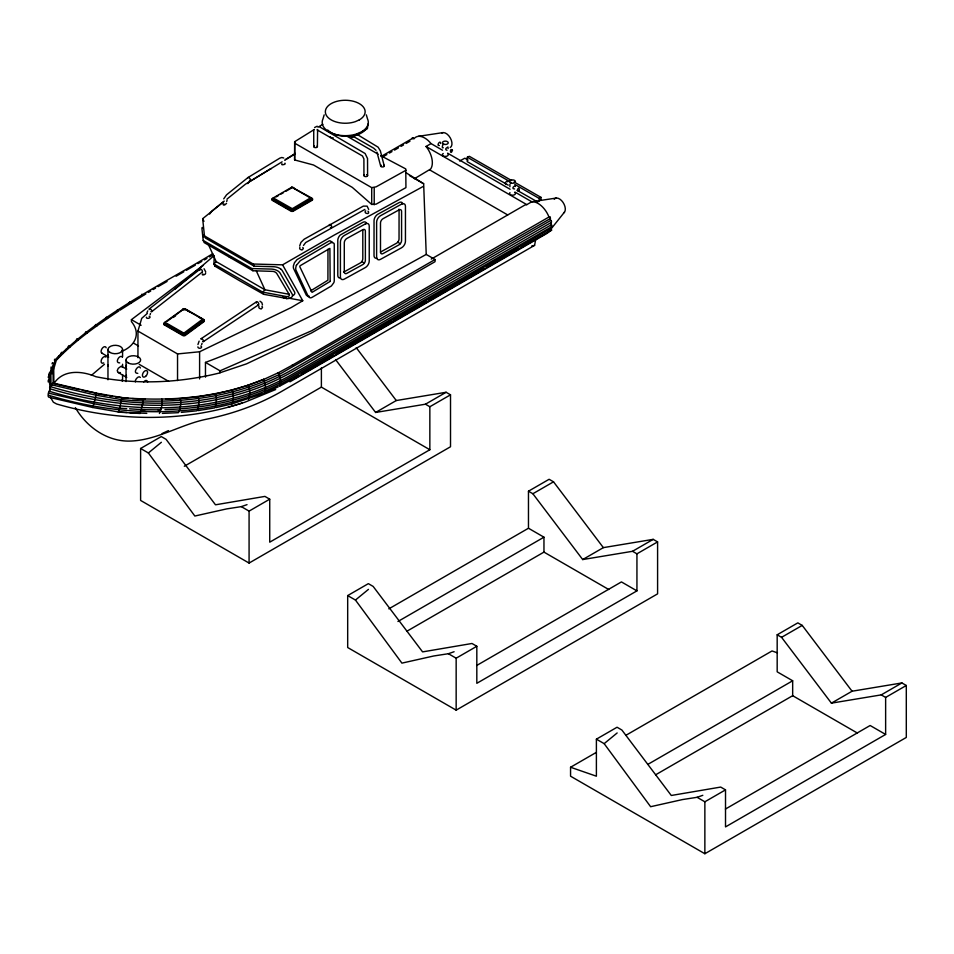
<?xml version="1.0" encoding="UTF-8"?>
<svg xmlns="http://www.w3.org/2000/svg" width="954" height="954" viewBox="0 0 954 954"><rect width="100%" height="100%" fill="white"/><g stroke="black" fill="none" stroke-linecap="round" stroke-linejoin="round"><path stroke-width="1.43" d="M362.806 229.628L362.806 258.713A3.566 2.111 -58.7 0 1 360.218 263.03L344.251 271.771A3.566 2.111 -58.7 0 1 343.583 272.033M58.826 356.247L59.017 357.034M126.882 412.462L118.284 411.913L92.741 407.501L48.928 397.246C47.545 397.329 48.022 391.927 49.369 391.307C129.112 415.562 220.601 415.992 294.285 373.181L551.352 224.774L551.901 225.347L551.901 226.599L294.285 374.958C255.231 397.782 209.975 408.503 164.982 409.588M511.594 180.521L469.344 156.313L467.341 157.231L467.21 161.62L508.255 185.148M539.082 201.33L539.177 198.408L541.037 197.395L540.942 200.328M214.209 256.543L213.934 263.984L214.924 266.166L239.096 280.452L263.662 294.297L287.679 298.614A5.7 3.458 4.2 0 0 292.461 294.643L280.285 273.404A9.468 5.76 4.2 0 0 278.377 271.318L277.709 270.864A9.48 5.76 4 0 0 271.64 269.088L251.928 268.563L203.19 240.42L202.069 229.735A10.339 1.312 73.9 0 1 202.427 227.505L202.594 227.636A10.339 1.312 73.9 0 1 202.785 227.863M380.753 155.681L405.772 168.918L405.939 187.628L376.138 204.144L371.702 204.442L352.288 187.378L313.544 165.006L294.631 159.95L294.679 141.693L314.319 129.47M214.924 266.166L214.96 265.403M448.153 148.55L447.927 146.94L446.007 148.371A1.825 1.479 -12.8 0 0 446.007 149.838L447.009 150.279M294.631 159.95L294.679 141.693M108.279 354.757L108.279 356.295M108.279 364.69L108.279 366.229M126.357 365.191L126.357 366.741M126.357 375.125L126.357 376.663M440.653 143.517C440.605 139.189 435.763 146.236 439.377 145.521M517.247 190.383C519.179 184.158 520.622 193.388 517.247 190.383L537.758 202.057M48.976 395.361C128.814 419.593 220.338 419.617 294.047 376.83L551.126 228.411L551.352 226.539M197.943 344.549L199.124 341.115M299.687 245.953L300.939 242.399L304.123 239.239L363.319 206.124L367.111 206.124L368.697 209.475M75.33 407.644C86.456 426.736 106.681 441.404 129.386 441.094C156.337 440.593 180.115 424.697 206.124 419.295C232.359 414 257.902 404.961 281.18 391.665L534.586 245.357L535.85 238.619M150.088 314.808L150.505 313.461M362.317 131.616L367.373 128.695L368.065 123.96M226.694 201.521L227.064 200.257M201.616 344.668L202.081 343.297M330.513 136.649L330.501 137.197A1.777 1.026 0 0 0 331.789 137.948L332.755 137.936A1.944 1.121 0 0 0 333.208 137.829M303.503 245.452L305.662 242.554L364.869 209.427M137.948 357.702L137.948 331.074L141.717 318.338L147.286 313.472M51.611 368.864L50.86 371.356L51.015 386.811C130.018 410.828 220.66 411.269 293.653 368.864L550.697 220.457L551.448 221.113L551.448 222.365L294.047 370.808C220.66 413.44 129.541 412.963 50.145 388.803L49.596 387.777L52.1 384.927L96.211 395.254L121.408 399.595L121.838 398.963L121.695 397.544L96.652 393.215L53.185 383.043L51.707 383.818L52.1 384.927M52.351 366.36C54.843 364.356 52.553 360.624 52.041 363.832M79.361 389.602L53.877 383.627L53.722 368.971L56.298 360.35C74.531 340.876 96.688 325.66 118.785 310.932L117.724 309.633L116.948 310.587M50.145 388.803L49.369 391.307C51.802 386.37 45.887 373.753 50.86 371.356C51.659 370.414 51.349 365.835 53.722 368.971M324.169 114.862L322.977 118.916A23.063 13.308 0 0 0 331.217 132.928A23.063 13.308 0 0 0 356.784 133.894L361.554 131.771A23.063 13.308 0 0 0 367.517 118.916L366.324 114.862M157.815 409.743L160.606 409.779L159.425 413.499M509.913 184.217L509.913 186.793M146.952 312.566L147.775 310.861M223.713 198.861L226.563 194.819L247.897 177.611L279.808 158.149L281.8 157.482L283.767 158.018M259.059 306.127L258.808 306.949A2.266 1.92 21.7 0 0 259.345 308.273L261.11 309.036L262.469 307.605A2.266 1.92 21.7 0 0 261.933 306.294M299.902 247.36L299.651 248.112A2.123 1.717 17.2 0 0 300.188 249.328L301.953 250.008L303.312 248.672A2.123 1.717 17.2 0 0 302.776 247.468M212.754 253.692C158.984 286.176 100.301 314.104 55.618 359.384L53.03 368.029L53.185 383.043L53.877 383.627C63.191 369.162 82.008 370.784 95.937 376.723C136.446 384.867 178.815 383.019 218.86 373.145L246.549 363.844L311.696 332.898L435.048 261.682L435.048 259.512L426.223 254.42L423.659 183.752L406.142 172.817M209.594 214.078L211.955 211.037L224.202 201.079M65.48 350.822L68.557 347.351L65.444 350.225M367.373 127.204C362.043 135.933 350.213 137.054 340.96 135.909A22.288 12.867 0 0 1 327.675 129.994M141.812 294.237L143.47 295.37L119.977 310.169M564.518 212.086L548.979 231.56A17.804 10.279 60 0 1 546.976 233.408L289.933 381.815M314.582 127.514L317.205 126.214M165.149 322.237L165.328 323.501L184.027 334.234L202.808 320.425L202.546 319.161L183.967 308.619L164.267 322.726A1.634 1.061 -7.2 0 0 164.255 324.241L182.834 334.961A1.717 1.109 -7.2 0 0 185.243 334.771L203.739 321.2A1.813 1.181 -7.2 0 0 203.751 319.518L185.589 309.048A2.123 1.383 -7.2 0 0 182.608 309.287M208.258 244.248L216.188 261.623L213.934 263.984L262.672 292.127L286.582 296.599A2.671 1.622 4.2 0 0 289.348 294.703L276.875 273.667A5.414 3.279 4 0 0 273.178 271.401L252.917 270.745L204.18 242.602L203.19 240.42M57.431 358.024L61.294 354.053M57.347 358.621L59.732 355.484M335.569 359.586L375.614 412.462L396.28 400.537L446.114 392.273L450.515 394.813L450.515 446.758L249.077 563.063L140.608 500.433L140.608 448.487L148.371 452.971L161.369 442.274M388.838 608.855L528.468 528.242L528.468 491.203L532.869 493.743L582.703 559.557L603.357 547.632L653.192 539.356L657.592 541.896L657.592 593.853L456.155 710.146L347.685 647.527L347.685 595.582L355.448 600.054L368.459 589.369M655.601 774.815L792.667 695.693L792.667 680.774L777.176 671.831L777.176 634.792L781.564 637.332L831.411 703.146L852.065 691.221L901.9 682.945L906.3 685.485L906.3 737.442L704.863 853.735L570.564 776.198L570.564 767.254L596.393 776.198L596.393 739.171L604.156 743.643L617.155 732.958M443.252 144.483C442.382 144.984 441.69 148.609 443.252 147.763M414.394 178.756L430.659 169.001A17.804 10.279 60 0 0 426.044 146.475L431.029 143.589L442.501 150.219M91.381 375.387L104.451 364.273M121.468 351.477C134.705 346.326 141.597 333.864 131.425 321.629L131.425 319.65L203.417 265.248M175.178 289.098L214.161 255.553M310.992 199.088L310.944 197.609L292.341 208.676L292.246 209.904L311.004 198.849M51.051 367.016L51.015 368.638M66.363 349.033L67.567 348.89M115.422 396.864L121.695 397.544C169.573 401.825 218.967 397.687 263.745 379.334L264.616 380.419L264.175 381.302C219.158 399.75 169.514 403.912 121.408 399.595L119.739 408.324L94.017 403.781L49.036 393.239M165.185 322.404L183.883 333.125L202.606 319.196M202.665 320.627L202.534 319.53M280.631 268.956L279.963 268.503A9.48 5.76 4 0 0 273.893 266.726L254.181 266.202L205.444 238.059L204.442 235.888L202.665 218.693L223.486 201.902M226.969 199.1L245.476 184.17L282.134 161.822M149.373 308.846L199.553 269.553M151.758 311.624L201.759 272.462M167.439 321.069L182.667 309.847M202.88 273.822C200.4 275.849 206.159 274.835 205.647 273.142M173.33 317.443L175.608 315.762M132.439 398.593L142.206 399.213C143.851 400.334 141.979 407.668 141.049 409.552L129.601 408.825M48.272 380.169L48.225 381.958M405.939 170.277L376.138 186.829L371.702 187.64L294.631 143.136M201.187 338.67L256.03 302.132M203.429 341.568L258.093 305.149M273.393 197.848L273.428 199.195L292.246 209.904M184.182 334.186L184.098 333.041M165.638 399.237L179.889 398.617C181.952 401.145 180.115 409.993 178.47 412.677L162.359 413.38M179.889 398.617L197.8 396.804C200.078 399.249 198.504 408.121 196.882 410.804L181.296 412.378M197.8 396.804L215.079 393.978C217.56 396.315 216.284 405.307 214.686 407.895L198.253 410.578M223.88 203.703L223.033 204.43L223.498 205.038A2.123 0.835 -21.5 0 0 224.798 204.883L226.563 203.381M285.413 159.556L295.346 153.415M215.079 393.978L231.75 390.186C234.41 392.404 233.432 401.431 231.858 403.983L216.117 407.573M231.75 390.186L247.778 385.416C250.711 387.658 249.757 395.982 248.577 399.189M284.662 160.272L294.774 154.107M247.778 385.416L263.745 379.334M317.98 127.24L322.869 124.282M278.246 386.823L264.294 393.143C265.856 390.699 265.844 385.333 264.175 381.302L279.319 374.517L279.057 372.978L277.924 373.002L292.544 365.048M292.544 379.203L279.51 386.251C281.048 383.854 280.87 378.511 278.997 374.576L550.458 218.478L550.148 216.963L548.979 217.011A17.804 10.279 60 0 0 531.783 201.759L515.208 192.195M143.47 295.37L145.89 293.915M148.323 292.461L150.744 291.006M153.177 289.551L155.597 288.096M310.563 290.887L327.914 280.237L327.973 249.244M204.442 235.888L253.18 264.019L282.587 264.842L302.752 300.737L291.244 307.534L199.601 351.764L177.539 353.934L137.948 331.074M349.629 135.993L352.181 137.459L359.777 133.083M276.064 196.941L278.532 195.51M280.989 194.091L283.457 192.66M285.926 191.241L290.863 188.391A2.123 1.228 0 0 1 291.554 188.129M381.111 156.492L413.237 137.948L413.833 138.986A17.804 10.279 60 0 1 431.029 143.589M158.102 286.629L167.093 281.442M176.085 276.243L183.8 271.795M186.364 270.316L195.367 265.117M197.931 263.638L201.795 261.408M204.359 259.917L206.935 258.439M209.498 256.96L213.362 254.73M382.983 156.79L386.847 154.572M389.411 153.081L391.987 151.603M394.551 150.112L398.402 147.894M400.978 146.403L403.554 144.925M406.118 143.434L409.97 141.216M282.587 264.842L333.948 235.244L423.385 186.352M120.431 372.609L118.272 372.561L117.199 370.712L118.272 368.339L121.039 366.288L126.775 369.031M431.256 259.094L524.187 205.444A17.804 10.279 60 0 1 526.787 204.645L531.783 201.759M435.048 259.512L311.696 330.728L220.04 370.82L205.468 362.401L205.468 377.164M140.608 448.487L161.262 436.562L166.091 439.353L215.497 504.809L264.914 496.402L269.732 499.18L269.732 542.182L429.849 449.739L429.849 406.738L450.515 394.813M291.96 365.406L549.576 216.653M293.844 378.499L298.984 375.53M301.559 374.04L333.697 355.484M336.261 354.006L391.534 322.094M394.109 320.604L426.235 302.06M428.811 300.57L484.083 268.658M486.647 267.18L518.785 248.624M521.361 247.146L551.495 230.224M294.416 378.655L551.639 230.141L551.126 228.411M184.325 466.256L321.391 387.121L429.849 449.739M375.614 412.462L425.46 404.198L446.114 392.273M148.371 452.971L194.843 516.031L226.67 508.899L241.314 506.634L249.077 511.117L269.732 499.18M347.685 595.582L368.351 583.645L373.169 586.436L422.586 651.892L471.991 643.485L476.821 646.275L476.821 683.314L636.938 590.872L636.938 553.833L657.592 541.896M528.468 491.203L549.122 479.278L553.523 481.818L603.357 547.632M532.869 493.743L553.523 481.818M397.937 621.495L543.959 537.185L543.959 552.104L406.905 631.226M582.703 559.557L632.538 551.293L653.192 539.356M355.448 600.054L401.92 663.125L433.748 655.982L448.392 653.717L456.155 658.2L476.821 646.275M476.69 665.487L621.436 581.916L636.938 590.872M596.393 739.171L617.059 727.234L621.877 730.025L671.282 795.481L720.699 787.074L725.517 789.864L725.517 826.903L885.634 734.449L885.634 697.422L906.3 685.485M777.176 634.792L797.83 622.867L802.231 625.407L852.065 691.221M781.564 637.332L802.231 625.407M570.564 767.254L596.226 752.444M625.741 735.403L772.013 650.962L777.438 652.846M647.921 764.345L792.667 680.774M831.411 703.146L881.246 694.882L901.9 682.945M604.156 743.643L650.628 806.714L682.456 799.571L697.1 797.305L704.863 801.789L725.517 789.864M725.398 809.075L870.143 725.505L885.634 734.449M380.491 252.083A3.566 2.111 -58.8 0 0 383.067 253.573L398.999 244.82A3.566 2.111 -58.8 0 0 401.574 240.491L401.574 211.406A3.566 2.111 -58.8 0 0 398.999 209.916L383.067 218.681A3.566 2.111 -58.8 0 0 380.491 222.997L380.491 252.083L396.447 243.27A3.566 2.111 -58.7 0 0 399.034 238.953L399.07 209.88A3.566 2.111 -58.5 0 0 398.975 209.176M426.223 254.42C354.471 294.094 282.432 333.59 205.468 362.401M459.613 161.023L464.836 158.197L468.116 160.069M292.282 208.699L273.428 198.003M162.085 433.557L168.441 430.6M263.173 379.68L278.496 372.644M275.658 389.542L244.606 402.326L228.101 407.239M262.97 393.644L231.858 403.983M241.314 506.634L247.026 504.642M448.392 653.717L454.104 651.725M697.1 797.305L702.812 795.314M141.275 409.695L160.976 409.886L162.049 404.556L161.858 399.094M514.576 188.952L513.192 188.63A1.825 1.479 -12.8 0 1 513.192 187.163L514.874 185.791L515.363 186.531M242.209 403.041C182.309 422.515 116.793 421.561 56.56 403.959L53.364 402.206L50.407 397.21M531.736 245.989L534.586 245.357M418.436 136.327L443.073 132.594M531.772 201.759L556.409 198.038M506.025 184.48C504.058 183.919 506.753 179.71 507.743 181.809M118.284 411.913L119.572 408.181L126.739 408.646M119.715 362.902C114.051 363.08 119.93 353.862 122.291 357.082M137.793 373.336C131.664 373.574 138.998 363.438 140.405 367.994M118.427 412.116L140.107 413.487L141.049 409.552L145.246 409.6M142.206 399.213L145.151 399.249M129.744 412.641L146.797 413.356M121.289 397.878L128.265 398.319M97.821 393.835L106.621 395.35M109.555 395.85L112.489 396.363M288.418 298.089L302.752 300.737M82.199 390.258L96.7 393.275L92.741 407.501M282.575 297.266L286.737 298.602L282.694 297.254M259.965 301.202L261.801 302.573L262.469 304.875M228.698 256.519L231.345 257.699M184.36 308.667L184.587 309.823M216.188 261.623L264.926 289.766L288.835 294.237A2.671 1.622 4.2 0 0 289.336 294.249M190.311 312.256L185.66 309.597A2.123 1.371 -7.7 0 0 183.108 309.597M514.146 181.987L541.037 197.395M467.341 157.231L509.674 181.498M514.802 184.432L539.177 198.408M447.605 153.165L510.104 189.25M426.044 146.463L526.799 204.645M507.695 214.936L429.694 169.895M356.796 134.228L378.13 147.19L380.36 150.863L384.295 166.151A1.944 1.121 0 0 1 382.959 166.926L381.994 166.926A1.777 1.026 0 0 1 380.706 166.187L376.925 152.091M352.455 135.933L373.801 148.252L376.007 150.327M346.135 135.695L378.189 154.202M409.481 175.56L423.659 183.752M319.53 126.799L365.108 153.499L367.54 158.531L367.588 175.548M310.813 198.17L293.868 188.379A2.123 1.228 0 0 0 293.427 188.188M425.46 404.198L429.849 406.738M632.538 551.293L636.938 553.833M881.246 694.882L885.634 697.422M528.468 528.242L543.959 537.185M164.338 324.885L182.918 335.605A1.717 1.121 -7.5 0 0 185.326 335.403L203.81 321.772A1.813 1.192 -7 0 0 203.822 320.079L198.492 316.966M543.959 552.104L608.735 589.5M792.667 695.693L857.443 733.089M131.425 319.65L141.132 325.266M133.548 343.13L138.521 346.004M139.224 364.356L168.608 381.326M101.851 353.147L108.673 357.094M118.272 372.561L126.751 377.462M397.746 242.173L400.286 243.723M361.793 261.575L364.356 263.125M204.049 268.742L205.742 271.962M54.545 360.994L54.557 359.253L56.298 360.35M413.237 137.948L412.343 137.674L412.355 138.747M121.897 366.217L122.291 367.016M121.599 380.205L122.327 381.075M356.236 347.661L396.28 400.537M62.976 353.469L61.819 352.253L60.806 353.385M70.214 346.803L69.07 345.575L68.08 346.684M78.311 339.982L76.928 338.718L76.332 340.065M87.255 332.982L85.896 331.694L85.323 333.029M96.998 325.803L95.662 324.503L95.126 325.815M107.516 318.457L106.431 317.169L105.608 318.159M130.77 303.241L129.732 301.929L129.017 302.835M48.165 377.295L49.978 373.217L50.085 383.138M202.665 218.693L203.941 221.364M253.18 264.019L254.181 266.202M256.387 271.055L264.926 289.766L262.672 292.127L263.662 294.297M251.928 268.563L252.917 270.745M550.136 218.561L550.697 220.457M140.369 377.45C138.998 375.005 134.526 379.644 135.408 381.886M380.706 166.187L380.718 165.626A1.944 1.121 0 0 1 381.218 165.149M183.466 308.798L183.597 309.907M183.693 333.077L183.824 334.186M551.102 222.401L551.352 224.774M203.345 234.672L203.619 237.319M51.945 369.699L51.981 373.849M704.863 801.789L704.863 853.735M456.155 658.2L456.155 710.146M374.207 187.604L374.207 204.836M371.702 187.64L371.702 204.442M363.939 175.548L363.903 158.865L362.46 155.967L317.05 129.839L317.61 129.517L317.384 146.57M352.181 135.969L352.181 137.459M321.391 367.839L321.391 387.121M313.735 130.149L313.735 146.57M291.924 208.676L291.924 209.868M249.077 511.117L249.077 563.063M220.04 370.82L220.04 372.787M199.601 351.764L199.601 378.941M177.539 353.934L177.539 380.563M126.047 359.944L126.047 381.588M122.577 349.51L122.577 356.879M122.577 364.249L122.577 367.195M122.577 374.564L122.577 380.455M107.969 349.51L107.969 379.799M164.338 324.885A1.634 1.073 -7.5 0 1 164.35 323.37M329.297 225.621A1.825 0.942 60.7 0 1 330.322 224.631A1.825 0.942 60.7 0 1 331.694 226.945A1.825 0.942 60.7 0 1 330.442 227.529M514.576 192.314A2.922 1.681 0 0 1 514.743 194.592A2.922 1.681 0 0 1 510.831 194.89A2.922 1.681 0 0 1 509.973 192.66M367.97 211.204A1.991 1.443 16.9 0 1 368.554 211.871L368.578 212.933A1.753 1.276 16.9 0 1 367.612 213.529L366.217 213.302A1.991 1.443 16.9 0 1 365.203 212.396L365.191 211.335A1.753 1.276 16.9 0 1 365.752 210.858M149.158 316.323A1.836 1.014 -9.1 0 1 149.838 317.587A1.836 1.014 -9.1 0 1 147.548 318.338A1.836 1.014 -9.1 0 1 146.463 317.217M199.851 270.423A1.825 1.014 54.9 0 1 200.495 269.052A1.825 1.014 54.9 0 1 202.236 270.614A1.825 1.014 54.9 0 1 201.902 272.26M149.241 309.585A1.836 0.811 47.8 0 1 150.195 308.929A1.836 0.811 47.8 0 1 151.877 310.885A1.836 0.811 47.8 0 1 150.935 311.541M247.718 177.838A1.825 1.061 54.8 0 1 249.948 178.625A1.825 1.061 54.8 0 1 249.495 180.7M290.863 187.759A2.123 1.228 0 0 1 293.868 187.735M312.411 199.207A1.813 1.049 0 0 1 312.006 200.352L293.343 211.12A1.717 0.99 0 0 1 290.91 211.132L272.355 200.412A1.634 0.942 0 0 1 272.367 199.076M280.607 268.933A9.48 5.76 4 0 1 282.515 271.019L294.714 292.282A5.7 3.458 4.2 0 1 292.52 295.74M143.708 381.934A3.649 2.111 -60 0 1 147.584 382.28M447.855 153.88A2.922 1.681 0 0 1 446.997 156.098A2.922 1.681 0 0 1 443.085 155.8A2.922 1.681 0 0 1 443.252 153.522M103.676 362.902A3.649 2.111 -60 0 1 101.446 359.718A3.649 2.111 -60 0 1 105.918 357.13M282.002 163.742A1.753 0.68 -13.3 0 0 281.764 163.945L281.74 164.517A1.991 0.775 -13.3 0 0 282.706 164.756L284.113 164.505A1.753 0.68 -13.3 0 0 285.115 163.933L285.139 163.361A1.991 0.775 -13.3 0 0 284.9 163.229M102.388 353.314A3.649 2.111 -60 0 1 102.102 348.532A3.649 2.111 -60 0 1 106.168 347.781M441.845 132.976A8.395 4.853 60 0 1 450.24 137.829A8.395 4.853 60 0 1 450.24 147.524M340.184 278.031A5.342 3.16 -58.7 0 1 337.788 275.312L337.788 240.408A5.342 3.16 -58.7 0 1 340.184 235.066L362.818 222.365A5.342 3.16 -58.5 0 1 366.563 223.546M247.778 183.621A5.342 2.993 -61.4 0 1 248.612 182.548M249.066 182.083A5.342 2.993 -61.4 0 1 250.02 181.355L270.03 169.144A5.342 2.993 -61.4 0 1 271.425 168.608M332.004 242.686A4.746 2.934 -56.2 0 0 331.765 241.839L329.893 240.766A3.816 2.421 -55.8 0 0 328.605 241.207L297.052 259.595L294.452 262.755L293.45 265.677A7.537 4.782 -55.8 0 0 293.522 268.36L306.317 295.132L307.88 296.408A4.806 2.969 -56.2 0 0 309.382 296.253M554.238 199.291A8.395 4.853 60 0 1 562.991 202.331A8.395 4.853 60 0 1 563.575 212.969M402.815 203.798A5.342 3.16 -58.5 0 0 399.082 202.618L377.927 214.185A5.342 3.16 -58.5 0 0 374.04 220.66L374.028 255.553A5.342 3.16 -58.7 0 0 376.902 258.188M366.67 174.642A1.825 1.049 0 0 1 367.338 176.085A1.825 1.049 0 0 1 364.845 176.466A1.825 1.049 0 0 1 364.178 175.023M201.044 339.087A1.836 0.715 52 0 1 202.141 338.932A1.836 0.715 52 0 1 203.536 340.948A1.836 0.715 52 0 1 202.701 341.449M383.842 165.114A1.777 1.026 0 0 1 384.307 165.591M317.145 146.045A1.825 1.049 0 0 1 316.609 147.429A1.825 1.049 0 0 1 314.164 147.25A1.825 1.049 0 0 1 314.271 145.819M256.411 303.026A1.825 0.918 59.4 0 1 257.175 301.738A1.825 0.918 59.4 0 1 258.737 303.897A1.825 0.918 59.4 0 1 257.711 304.803M200.817 346.016A1.836 1.252 1.8 0 1 201.377 347.59A1.836 1.252 1.8 0 1 199.219 348.198A1.836 1.252 1.8 0 1 197.919 346.839M330.167 281.406L312.03 292.377L299.854 266.834A1.228 0.763 -55.6 0 1 300.116 265.737L329.893 248.386L330.167 281.406M452.458 150.207C450.36 156.539 449.334 147.059 452.458 150.207M296.408 265.367L296.074 266.345A7.525 4.687 -55.6 0 0 295.895 269.982L308.309 296.503L309.895 297.779A4.806 3.005 -55.6 0 0 312.22 297.266L331.384 285.973L333.828 282.67A5.485 3.422 -55.6 0 0 334.258 280.464L334.258 244.689A4.746 2.969 -55.6 0 0 333.995 243.365L332.135 242.304A3.816 2.385 -55.6 0 0 330.847 242.745L300.236 260.716L296.408 265.367M291.864 187.175L272.367 198.432A1.634 0.942 0 0 0 272.343 199.768L290.922 210.488A1.717 0.99 0 0 0 293.343 210.476L312.006 199.708A1.813 1.049 0 0 0 312.03 198.217L291.864 187.175M365.37 223.916L344.287 235.507A5.342 3.16 -58.8 0 0 340.411 241.994L340.411 276.898A5.342 3.16 -58.8 0 0 344.287 279.128L365.37 267.537A5.342 3.16 -58.8 0 0 369.234 261.05L369.234 226.146A5.342 3.16 -58.8 0 0 365.37 223.916M401.574 204.132L380.491 215.735A5.342 3.16 -58.8 0 0 376.615 222.222L376.615 257.115A5.342 3.16 -58.8 0 0 380.491 259.357L401.574 247.766A5.342 3.16 -58.8 0 0 405.45 241.267L405.45 206.374A5.342 3.16 -58.8 0 0 401.574 204.132M362.794 229.699L346.862 238.452A3.566 2.111 -58.8 0 0 344.287 242.781L344.287 271.866A3.566 2.111 -58.8 0 0 346.862 273.357L362.794 264.592A3.566 2.111 -58.8 0 0 365.37 260.263L365.37 231.19A3.566 2.111 -58.8 0 0 362.794 229.699M359.324 119.882L355.198 121.707A19.903 11.496 0 0 1 325.421 112.763A19.903 11.496 0 0 1 352.05 100.957A19.903 11.496 0 0 1 359.324 119.882M511.046 183.037A2.922 1.681 0 0 0 515.422 181.582A2.922 1.681 0 0 0 511.046 180.115A2.922 1.681 0 0 0 511.046 183.037M443.86 144.257A2.922 1.681 0 0 0 448.237 142.79A2.922 1.681 0 0 0 443.86 141.335A2.922 1.681 0 0 0 443.86 144.257M145.664 376.341A3.649 2.111 -60 0 0 146.821 370.677A3.649 2.111 -60 0 0 142.504 374.517A3.649 2.111 -60 0 0 145.664 376.341M128.182 362.925A7.31 4.221 0 0 0 140.405 361.041A7.31 4.221 0 0 0 131.461 355.878A7.31 4.221 0 0 0 128.182 362.925M110.104 352.491A7.31 4.221 0 0 0 122.327 350.607A7.31 4.221 0 0 0 113.383 345.443A7.31 4.221 0 0 0 110.104 352.491"/></g></svg>
